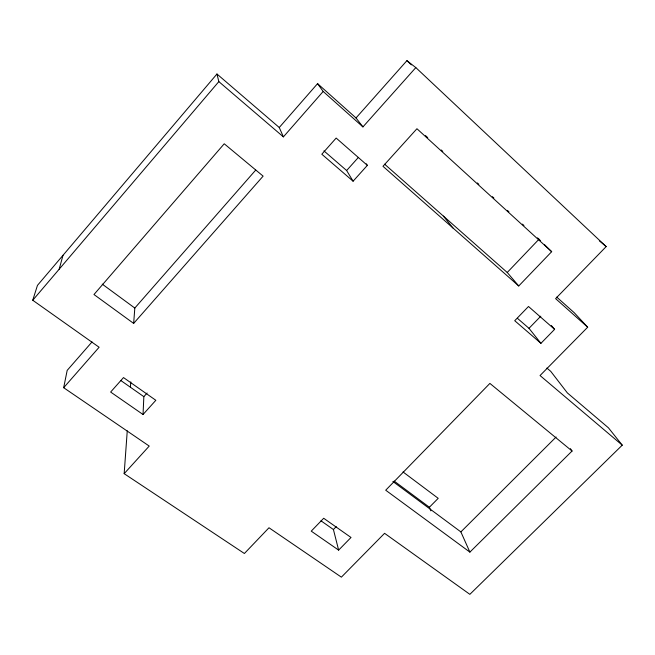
<?xml version="1.0" encoding="UTF-8"?>
<svg xmlns="http://www.w3.org/2000/svg" width="655" height="655" viewBox="0 0 655 655"><rect width="100%" height="100%" fill="white"/><g stroke="black" fill="none" stroke-linecap="round" stroke-linejoin="round"><path stroke-width="0.98" d="M143.036 414.509L155.841 400.295L123.5 377.567L110.638 392.05L143.036 414.509L143.846 396.66L147.105 393.025M546.892 368.061L550.74 371.344L567.369 392.918L608.446 427.83L622.25 445.163L469.864 594.339L384.575 533.317L341.378 577.153L268.984 527.766L244.389 553.5L124.163 473.663L127.258 430.834M130.427 386.99L130.803 381.89M133.653 323.406L263.122 176.13L224.231 143.781L93.976 294.529L133.653 323.406L134.815 308.055L255.72 170.071M124.163 473.663L149.225 446.071L63.674 387.711L67.178 370.386L92.036 341.918M59.179 269.197L62.995 255.303M63.674 387.711L99.118 347.248L32.75 300.252L37.458 285.375L216.961 74.007L279.259 127.504L283.394 136.879L323.169 91.463L317.569 83.635L279.259 127.504M32.75 300.252L218.835 81.613L216.961 74.007M415.819 67.596L362.935 126.906L356.017 117.957L406.919 60.661L415.819 67.596L606.17 246.591L555.604 298.631L587.682 327.213L540.048 375.544L622.25 445.163M366.276 163.807L367.349 165.371L353.094 181.206L346.634 170.521L358.408 157.388M544.624 244.765L551.666 251.692L518.744 285.973L507.24 272.48L538.991 239.222L540.4 240.606M338.635 550.126L311.248 531.139L323.693 518.269L351.014 537.477L338.635 550.126L333.42 529.527L336.236 526.628M551.338 325.51L554.605 329.35L540.94 343.326L529.003 328.327L540.801 316.185M430.875 510.851L429.385 507.248L438.211 498.332L403.03 471.96M570.382 448.634L572.069 451.033L469.889 552.116L460.874 531.901L556.111 437.016M120.782 380.49L143.846 396.66M320.95 520.791L333.42 529.527M102.229 284.123L134.815 308.055M469.889 552.116L385.705 490.21L489.891 383.404L572.069 451.033M394.138 481.073L429.385 507.248M392.877 481.466L460.874 531.901M599.35 240.803L606.17 246.591M218.835 81.613L283.394 136.879M353.094 181.206L321.818 154.22L336.162 138.058L367.349 165.371M540.94 343.326L514.732 320.713L528.495 306.483L554.605 329.35M323.938 150.887L346.634 170.521M517.409 318.297L529.003 328.327M384.632 164.2L507.24 272.48M518.744 285.973L382.978 166.296L416.94 128.732L551.666 251.692M317.569 83.635L356.017 117.957M556.734 297.1L574.263 312.746L587.682 327.213M323.169 91.463L362.935 126.906M425.472 135.577L427.723 137.632M441.257 149.987L442.764 151.362M477.348 182.933L478.846 184.309M492.38 196.664L493.886 198.039M507.412 210.394L508.919 211.77M522.453 224.125L523.951 225.492M537.485 237.855L538.991 239.222M406.919 60.661L411.389 64.861M443.378 216.085L453.023 228.038"/></g></svg>
